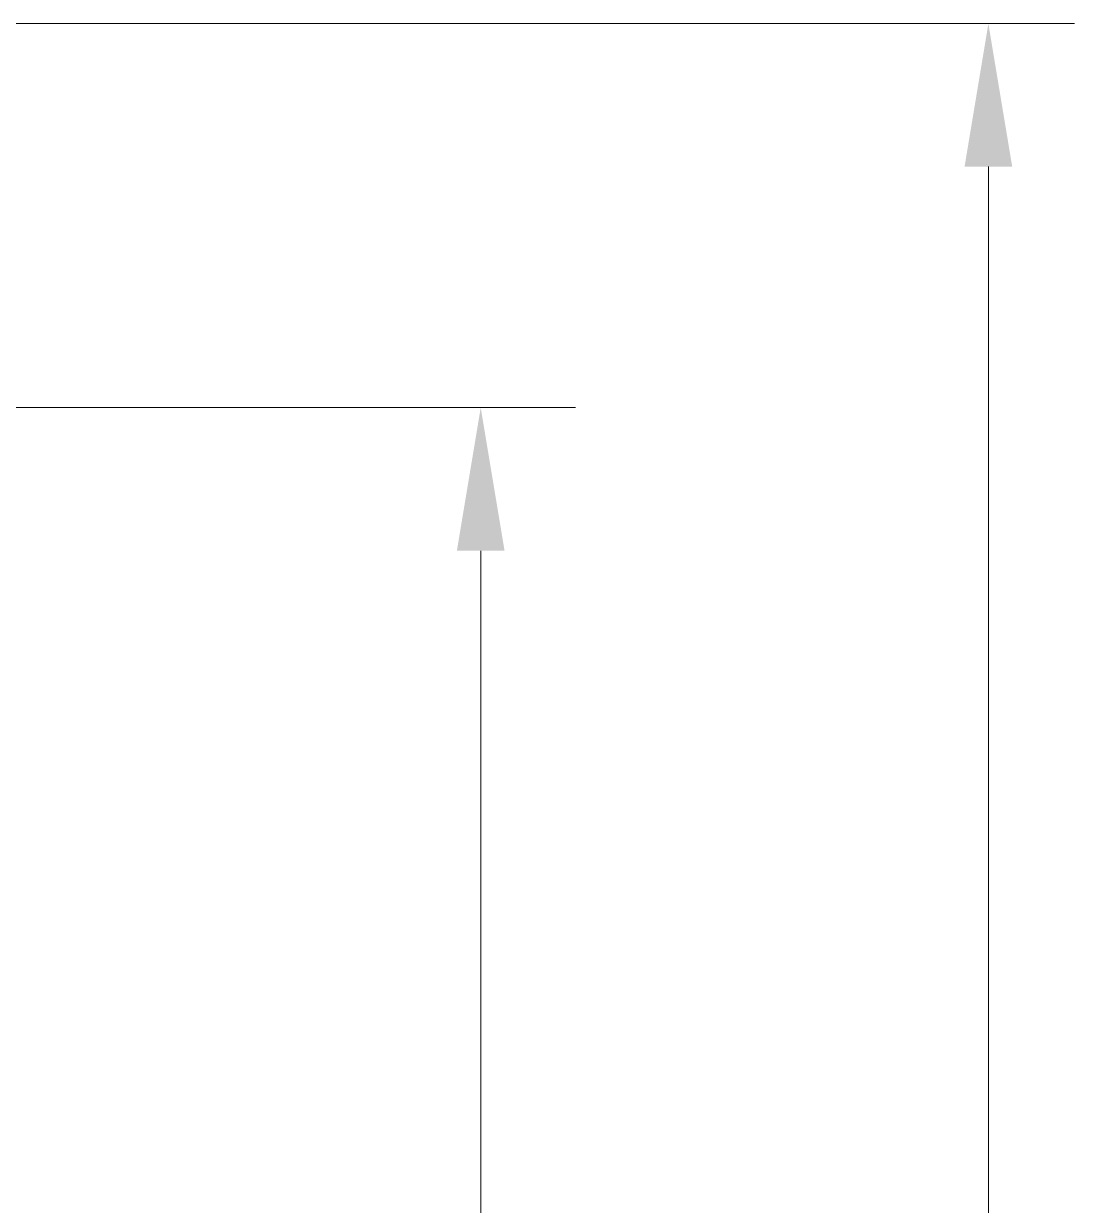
# Model space of a CAD drawing. Header units: millimetres. Extents: x 3949 to 6216, y -1987 to -943.
# Drawn here: x 4964.25 to 4977.17, y -1577.43 to -1562.9 of the extents above; entities that cross this region are included whole.
import ezdxf

# ---------------------------------------------------------------- set-up
doc = ezdxf.new("R2010")
doc.units = ezdxf.units.MM
doc.layers.add('PADRÃO DE ENTRADA', color=7, linetype='Continuous', lineweight=0)

msp = doc.modelspace()

# ---------------------------------------------------------------- linework, layer by layer
at = {"layer": 'PADRÃO DE ENTRADA', "lineweight": 5}
for points in [[(4977.172, -1562.903), (4959.837, -1562.903)], [(4976.114, -1564.661), (4976.114, -1582.138)], [(4971.034, -1567.623), (4958.56, -1567.623)], [(4969.87, -1569.381), (4969.87, -1585.673)]]:
    msp.add_lwpolyline(points, dxfattribs=at)
at = {"layer": 'PADRÃO DE ENTRADA', "color": 7, "lineweight": 5}
msp.add_lwpolyline([(4975.792, -1562.903), (4976.622, -1562.903)], dxfattribs=at)
at = {"layer": 'PADRÃO DE ENTRADA', "transparency": 33554559}
for points in [[(4976.407, -1564.661), (4975.821, -1564.661), (4976.114, -1562.903)], [(4970.163, -1569.381), (4969.577, -1569.381), (4969.87, -1567.623)]]:
    msp.add_solid(points, dxfattribs=at)

doc.saveas('drawing.dxf')
